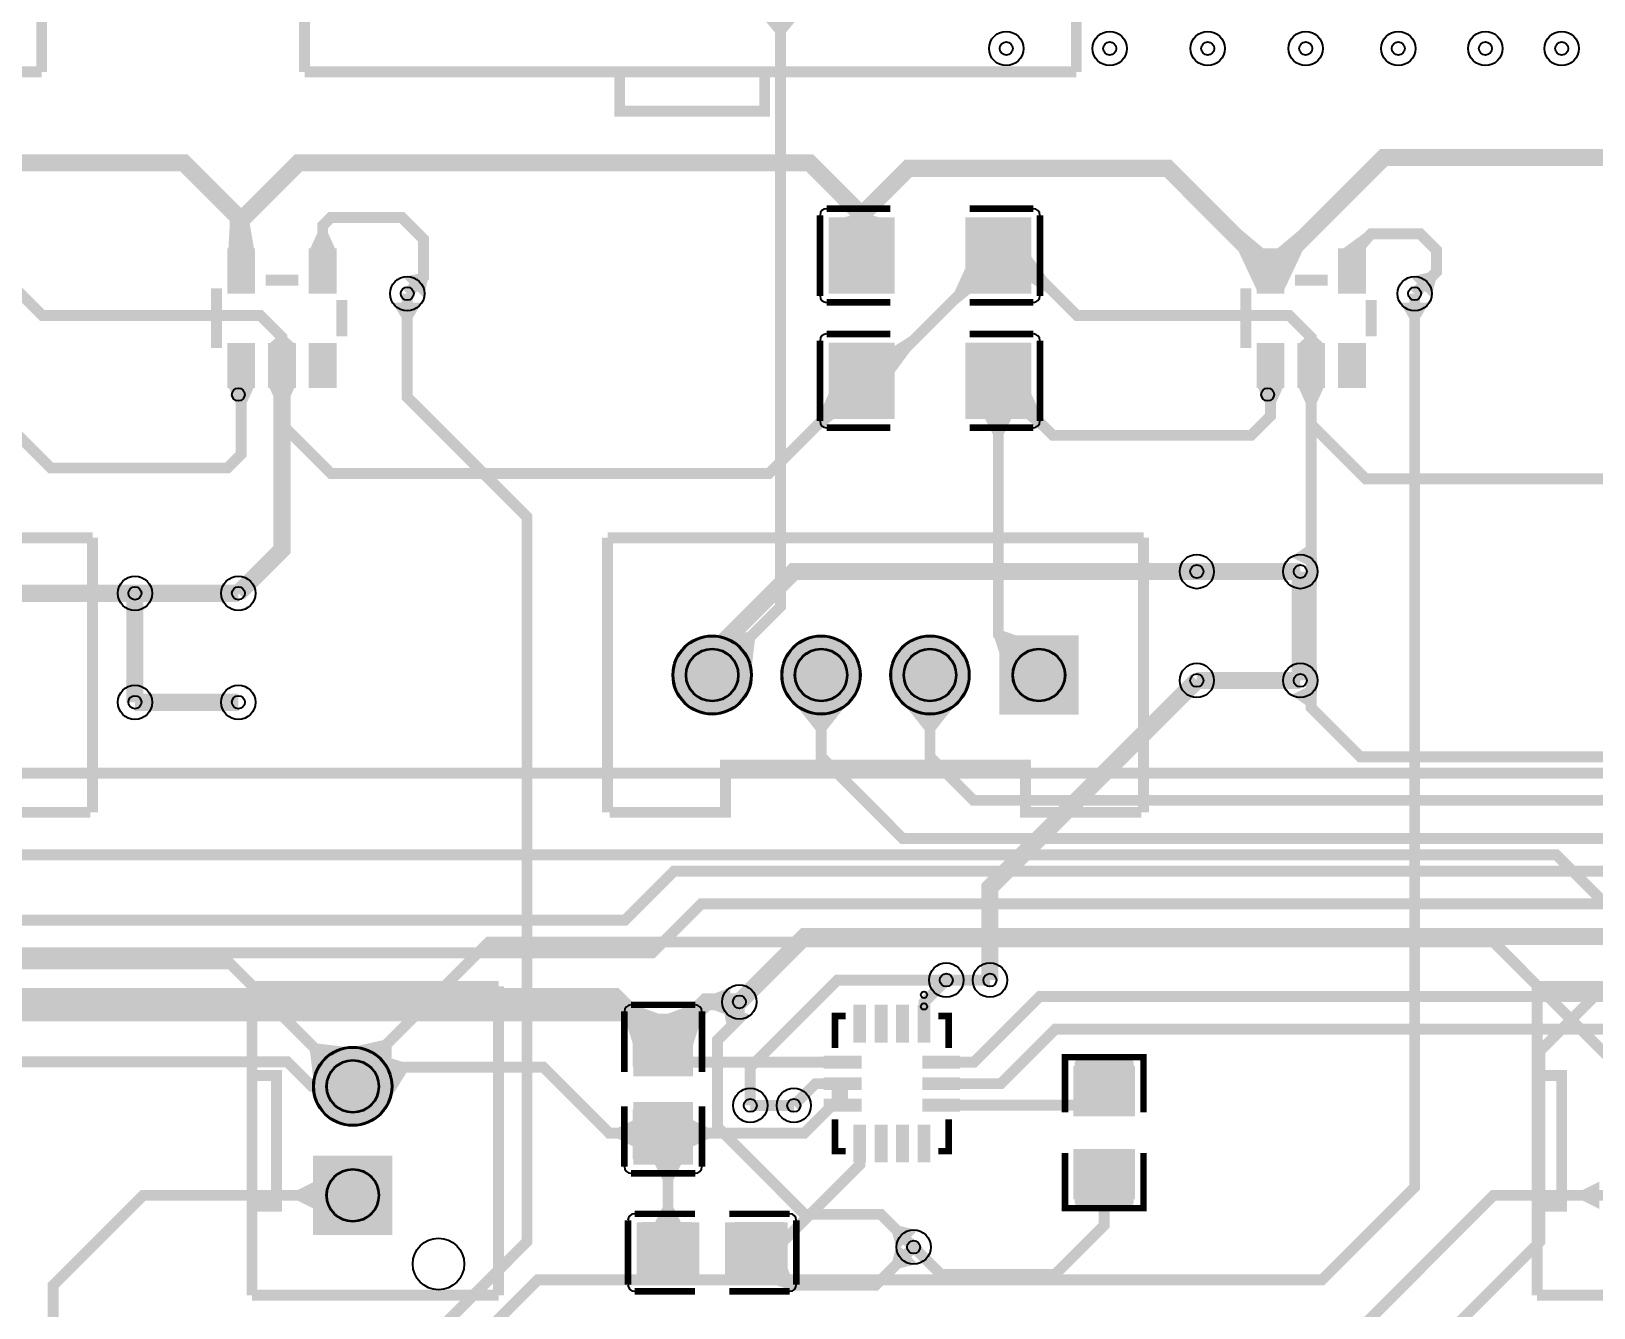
# Model space of a CAD drawing. Header units: millimetres. Extents: x -75 to 77, y -152 to 16.
# Drawn here: x -18.17 to 18.27, y -63.14 to -33.38 of the extents above; entities that cross this region are included whole.
import ezdxf

# ---------------------------------------------------------------- set-up
doc = ezdxf.new("R2010")
doc.units = ezdxf.units.MM
for name, color, linetype, true_color in [('BottomLayer', 7, 'Continuous', 0x0000ff), ('BottomSolderMaskLayer', 7, 'Continuous', 0xaa00ff), ('Document', 7, 'Continuous', 0xffffff), ('Hole', 7, 'Continuous', 0x222222), ('Inner1', 7, 'Continuous', 0x999966), ('Inner2', 7, 'Continuous', 0x008000), ('Multi-Layer', 7, 'Continuous', 0xc0c0c0), ('TopLayer', 7, 'Continuous', 0xff0000), ('TopPasteMaskLayer', 7, 'Continuous', 0x808080), ('TopSilkLayer', 7, 'Continuous', 0xffcc00), ('TopSolderMaskLayer', 7, 'Continuous', 0x800080)]:
    doc.layers.add(name, color=color, linetype=linetype, true_color=true_color)

msp = doc.modelspace()

# ---------------------------------------------------------------- hatches: boundary and pattern name
at = {"layer": 'BottomSolderMaskLayer'}
for points in [[(-3.211, -48.387, 1), (-1.361, -48.387, 1)], [(-0.671, -48.387, 1), (1.179, -48.387, 1)], [(1.869, -48.387, 1), (3.719, -48.387, 1)], [(4.409, -47.462), (6.259, -47.462), (6.259, -49.312), (4.409, -49.312)], [(-11.593, -57.976, 1), (-9.743, -57.976, 1)], [(-11.593, -61.441), (-11.593, -59.59), (-9.743, -59.59), (-9.743, -61.441)]]:
    msp.add_hatch(color=256, dxfattribs=at).paths.add_polyline_path(points)
at = {"layer": 'Inner1'}
for points in [[(-9.058, -39.708), (-9.738, -39.708), (-9.525, -40.068), (-9.271, -40.068)], [(14.437, -39.708), (13.757, -39.708), (13.97, -40.068), (14.224, -40.068)]]:
    msp.add_hatch(color=256, dxfattribs=at).paths.add_polyline_path(points)
at = {"layer": 'Inner2'}
for points in [[(0.369, -32.285), (-1.756, -32.285), (-0.82, -33.41), (-0.566, -33.41)], [(-1.41, -48.593), (-2.492, -47.511), (-1.468, -47.389), (-1.288, -47.569)], [(-1.387, -56.307), (-2.037, -56.11), (-1.954, -56.512), (-1.678, -56.595)], [(-10.462, -57.099), (-11.544, -58.181), (-11.666, -57.157), (-11.486, -56.978)], [(-9.775, -58.088), (-10.964, -57.126), (-9.96, -56.897), (-9.761, -57.058)], [(2.024, -61.814), (2.504, -61.333), (2.099, -61.229), (1.92, -61.408)]]:
    msp.add_hatch(color=256, dxfattribs=at).paths.add_polyline_path(points)
at = {"layer": 'Multi-Layer'}
for points in [[(-3.186, -48.387, 1), (-1.386, -48.387, 1)], [(-0.646, -48.387, 1), (1.154, -48.387, 1)], [(1.894, -48.387, 1), (3.694, -48.387, 1)], [(4.434, -47.487), (6.234, -47.487), (6.234, -49.287), (4.434, -49.287)], [(-11.568, -57.976, 1), (-9.768, -57.976, 1)], [(-11.568, -61.416), (-11.568, -59.616), (-9.768, -59.616), (-9.768, -61.416)]]:
    msp.add_hatch(color=256, dxfattribs=at).paths.add_polyline_path(points)
at = {"layer": 'TopLayer'}
for points in [[(-13.569, -38.469), (-12.969, -38.469), (-13.135, -37.869), (-13.535, -37.869)], [(-13.569, -38.469), (-12.969, -38.469), (-13.069, -37.869), (-13.469, -37.869)], [(1.944, -39.472), (1.944, -37.744), (0.459, -37.744), (0.459, -39.472)], [(1.701, -37.744), (0.701, -37.744), (1.001, -37.661), (1.401, -37.661)], [(3.644, -39.472), (3.644, -37.744), (5.129, -37.744), (5.129, -39.472)], [(-11.669, -38.469), (-11.069, -38.469), (-11.242, -38.088), (-11.496, -38.088)], [(10.434, -39.454), (10.603, -38.469), (10.07, -38.022), (9.988, -38.505)], [(10.865, -38.469), (11.034, -39.454), (11.48, -38.505), (11.397, -38.023)], [(12.395, -38.469), (12.934, -38.469), (13.171, -38.19), (12.901, -38.1)], [(-13.569, -38.469), (-12.969, -38.469), (-12.969, -39.469), (-13.569, -39.469)], [(-11.669, -38.469), (-11.069, -38.469), (-11.069, -39.469), (-11.669, -39.469)], [(5.129, -38.594), (5.129, -39.229), (5.51, -39.472), (5.51, -39.112)], [(10.434, -38.469), (11.034, -38.469), (11.034, -39.469), (10.434, -39.469)], [(12.334, -38.469), (12.934, -38.469), (12.934, -39.469), (12.334, -39.469)], [(3.764, -39.472), (3.644, -38.849), (3.371, -39.444), (3.429, -39.745)], [(-9.489, -39.108), (-9.009, -39.588), (-8.927, -39.206), (-9.107, -39.026)], [(14.006, -39.108), (14.486, -39.588), (14.59, -39.183), (14.411, -39.004)], [(-13.569, -40.669), (-12.969, -40.669), (-12.969, -41.669), (-13.569, -41.669)], [(-12.619, -40.669), (-12.019, -40.669), (-12.192, -40.513), (-12.446, -40.513)], [(-12.619, -40.669), (-12.019, -40.669), (-12.019, -41.669), (-12.619, -41.669)], [(-11.669, -40.669), (-11.069, -40.669), (-11.069, -41.669), (-11.669, -41.669)], [(1.944, -42.393), (1.944, -40.665), (0.459, -40.665), (0.459, -42.393)], [(1.944, -41.368), (1.944, -40.733), (2.325, -40.49), (2.325, -40.849)], [(3.644, -42.393), (3.644, -40.665), (5.129, -40.665), (5.129, -42.393)], [(10.434, -40.669), (11.034, -40.669), (11.034, -41.669), (10.434, -41.669)], [(11.384, -40.669), (11.984, -40.669), (11.811, -40.513), (11.557, -40.513)], [(11.384, -40.669), (11.984, -40.669), (11.984, -41.669), (11.384, -41.669)], [(12.334, -40.669), (12.934, -40.669), (12.934, -41.669), (12.334, -41.669)], [(-12.969, -41.669), (-13.569, -41.669), (-13.396, -42.05), (-13.142, -42.05)], [(-12.019, -41.669), (-12.619, -41.669), (-12.446, -42.05), (-12.192, -42.05)], [(0.579, -42.393), (0.459, -41.77), (0.186, -42.365), (0.244, -42.666)], [(5.129, -41.77), (5.009, -42.393), (5.344, -42.666), (5.402, -42.365)], [(11.034, -41.669), (10.434, -41.669), (10.607, -42.05), (10.861, -42.05)], [(11.984, -41.669), (11.384, -41.669), (11.557, -42.05), (11.811, -42.05)], [(11.984, -41.669), (11.384, -41.669), (11.557, -42.05), (11.811, -42.05)], [(4.704, -42.393), (4.069, -42.393), (4.26, -42.774), (4.514, -42.774)], [(11.219, -45.634), (11.828, -45.937), (11.811, -45.526), (11.557, -45.4)], [(11.219, -46.314), (11.828, -46.011), (11.811, -46.422), (11.557, -46.548)], [(4.434, -47.936), (4.883, -47.487), (4.479, -47.352), (4.299, -47.532)], [(11.219, -48.174), (11.828, -48.477), (11.811, -48.066), (11.557, -47.94)], [(11.219, -48.854), (11.828, -48.551), (11.811, -48.962), (11.557, -49.088)], [(1.019, -48.861), (-0.511, -48.861), (0.127, -49.671), (0.381, -49.671)], [(3.559, -48.861), (2.029, -48.861), (2.667, -49.671), (2.921, -49.671)], [(-1.862, -56.347), (-1.862, -55.667), (-2.222, -55.807), (-2.222, -56.207)], [(-4.104, -57.082), (-3.475, -56.304), (-4.07, -56.085), (-4.323, -56.398)], [(-3.383, -56.304), (-2.754, -57.082), (-2.535, -56.398), (-2.788, -56.085)], [(-4.104, -57.082), (-3.476, -56.304), (-4.035, -56.12), (-4.303, -56.418)], [(-2.754, -57.714), (-4.104, -57.714), (-4.104, -56.304), (-2.754, -56.304)], [(1.295, -56.142), (1.295, -56.887), (1.015, -56.887), (1.015, -56.142)], [(1.795, -56.142), (1.795, -56.887), (1.515, -56.887), (1.515, -56.142)], [(2.295, -56.142), (2.295, -56.887), (2.015, -56.887), (2.015, -56.142)], [(2.795, -56.142), (2.795, -56.887), (2.515, -56.887), (2.515, -56.142)], [(-9.958, -58.529), (-10.488, -57.094), (-9.51, -57.404), (-9.416, -57.658)], [(-11.142, -58.741), (-11.142, -57.211), (-11.621, -57.849), (-11.621, -58.103)], [(1.13, -57.272), (1.13, -57.552), (0.385, -57.552), (0.385, -57.272)], [(3.425, -57.272), (3.425, -57.552), (2.68, -57.552), (2.68, -57.272)], [(6.17, -58.655), (7.547, -58.655), (7.547, -57.523), (6.17, -57.523)], [(1.13, -57.772), (1.13, -58.052), (0.385, -58.052), (0.385, -57.772)], [(3.425, -57.772), (3.425, -58.052), (2.68, -58.052), (2.68, -57.772)], [(1.13, -58.272), (1.13, -58.552), (0.385, -58.552), (0.385, -58.272)], [(3.425, -58.272), (3.425, -58.552), (2.68, -58.552), (2.68, -58.272)], [(-2.754, -58.364), (-4.104, -58.364), (-4.104, -59.774), (-2.754, -59.774)], [(-4.104, -58.752), (-4.104, -59.387), (-4.485, -59.196), (-4.485, -58.942)], [(-2.754, -59.387), (-2.754, -58.752), (-2.373, -58.942), (-2.373, -59.196)], [(1.295, -58.937), (1.295, -59.682), (1.015, -59.682), (1.015, -58.937)], [(1.795, -58.937), (1.795, -59.682), (1.515, -59.682), (1.515, -58.937)], [(2.295, -58.937), (2.295, -59.682), (2.015, -59.682), (2.015, -58.937)], [(2.795, -58.937), (2.795, -59.682), (2.515, -59.682), (2.515, -58.937)], [(6.17, -59.455), (7.547, -59.455), (7.547, -60.588), (6.17, -60.588)], [(-3.634, -59.774), (-2.999, -59.774), (-3.189, -60.155), (-3.443, -60.155)], [(-11.568, -60.833), (-11.568, -60.198), (-11.949, -60.389), (-11.949, -60.643)], [(18.404, -60.833), (18.404, -60.198), (18.023, -60.389), (18.023, -60.643)], [(-2.999, -61.174), (-3.634, -61.174), (-3.443, -60.793), (-3.189, -60.793)], [(-2.611, -62.524), (-2.611, -61.174), (-4.021, -61.174), (-4.021, -62.524)], [(-1.961, -62.524), (-1.961, -61.174), (-0.551, -61.174), (-0.551, -62.524)], [(2.024, -61.631), (2.504, -62.112), (2.099, -62.215), (1.92, -62.036)], [(-0.551, -62.152), (-1.065, -62.524), (-0.615, -62.668), (-0.407, -62.518)]]:
    msp.add_hatch(color=256, dxfattribs=at).paths.add_polyline_path(points)
at = {"layer": 'TopPasteMaskLayer'}
for points in [[(1.944, -39.372), (1.944, -39.002), (1.844, -38.902), (1.539, -38.902), (1.439, -38.802), (1.439, -38.414), (1.539, -38.314), (1.844, -38.314), (1.944, -38.214), (1.944, -37.844), (1.844, -37.744), (0.559, -37.744), (0.459, -37.844), (0.459, -39.372), (0.559, -39.472), (1.844, -39.472)], [(3.644, -39.372), (3.644, -39.002), (3.744, -38.902), (4.049, -38.902), (4.149, -38.802), (4.149, -38.414), (4.049, -38.314), (3.744, -38.314), (3.644, -38.214), (3.644, -37.844), (3.744, -37.744), (5.029, -37.744), (5.129, -37.844), (5.129, -39.372), (5.029, -39.472), (3.744, -39.472)], [(-13.569, -38.469), (-12.969, -38.469), (-12.969, -39.469), (-13.569, -39.469)], [(-11.669, -38.469), (-11.069, -38.469), (-11.069, -39.469), (-11.669, -39.469)], [(10.434, -38.469), (11.034, -38.469), (11.034, -39.469), (10.434, -39.469)], [(12.334, -38.469), (12.934, -38.469), (12.934, -39.469), (12.334, -39.469)], [(-13.569, -40.669), (-12.969, -40.669), (-12.969, -41.669), (-13.569, -41.669)], [(-12.619, -40.669), (-12.019, -40.669), (-12.019, -41.669), (-12.619, -41.669)], [(-11.669, -40.669), (-11.069, -40.669), (-11.069, -41.669), (-11.669, -41.669)], [(1.944, -42.293), (1.944, -41.923), (1.844, -41.823), (1.539, -41.823), (1.439, -41.723), (1.439, -41.335), (1.539, -41.235), (1.844, -41.235), (1.944, -41.135), (1.944, -40.765), (1.844, -40.665), (0.559, -40.665), (0.459, -40.765), (0.459, -42.293), (0.559, -42.393), (1.844, -42.393)], [(3.644, -42.293), (3.644, -41.923), (3.744, -41.823), (4.049, -41.823), (4.149, -41.723), (4.149, -41.335), (4.049, -41.235), (3.744, -41.235), (3.644, -41.135), (3.644, -40.765), (3.744, -40.665), (5.029, -40.665), (5.129, -40.765), (5.129, -42.293), (5.029, -42.393), (3.744, -42.393)], [(10.434, -40.669), (11.034, -40.669), (11.034, -41.669), (10.434, -41.669)], [(11.384, -40.669), (11.984, -40.669), (11.984, -41.669), (11.384, -41.669)], [(12.334, -40.669), (12.934, -40.669), (12.934, -41.669), (12.334, -41.669)], [(-2.809, -57.564), (-3.229, -57.564), (-3.229, -57.119), (-3.679, -57.119), (-3.679, -57.559), (-4.089, -57.564), (-4.139, -57.514), (-4.139, -56.364), (-4.089, -56.314), (-2.809, -56.314), (-2.759, -56.364), (-2.759, -57.514)], [(1.295, -56.142), (1.295, -56.887), (1.015, -56.887), (1.015, -56.142)], [(1.795, -56.142), (1.795, -56.887), (1.515, -56.887), (1.515, -56.142)], [(2.295, -56.142), (2.295, -56.887), (2.015, -56.887), (2.015, -56.142)], [(2.795, -56.142), (2.795, -56.887), (2.515, -56.887), (2.515, -56.142)], [(1.13, -57.272), (1.13, -57.552), (0.385, -57.552), (0.385, -57.272)], [(3.425, -57.272), (3.425, -57.552), (2.68, -57.552), (2.68, -57.272)], [(6.218, -57.355), (7.498, -57.355), (7.548, -57.405), (7.548, -58.555), (7.498, -58.605), (7.088, -58.61), (7.088, -58.16), (6.638, -58.16), (6.638, -58.6), (6.218, -58.605), (6.168, -58.555), (6.168, -57.405)], [(1.13, -57.772), (1.13, -58.052), (0.385, -58.052), (0.385, -57.772)], [(3.425, -57.772), (3.425, -58.052), (2.68, -58.052), (2.68, -57.772)], [(1.13, -58.272), (1.13, -58.552), (0.385, -58.552), (0.385, -58.272)], [(3.425, -58.272), (3.425, -58.552), (2.68, -58.552), (2.68, -58.272)], [(-2.809, -59.714), (-4.089, -59.714), (-4.139, -59.664), (-4.139, -58.514), (-4.089, -58.464), (-3.679, -58.459), (-3.679, -58.909), (-3.229, -58.909), (-3.229, -58.469), (-2.809, -58.464), (-2.759, -58.514), (-2.759, -59.664)], [(1.295, -58.937), (1.295, -59.682), (1.015, -59.682), (1.015, -58.937)], [(1.795, -58.937), (1.795, -59.682), (1.515, -59.682), (1.515, -58.937)], [(2.295, -58.937), (2.295, -59.682), (2.015, -59.682), (2.015, -58.937)], [(2.795, -58.937), (2.795, -59.682), (2.515, -59.682), (2.515, -58.937)], [(6.218, -59.505), (6.638, -59.505), (6.638, -59.95), (7.088, -59.95), (7.088, -59.51), (7.498, -59.505), (7.548, -59.555), (7.548, -60.705), (7.498, -60.755), (6.218, -60.755), (6.168, -60.705), (6.168, -59.555)], [(-3.961, -62.469), (-3.961, -61.189), (-3.911, -61.139), (-2.761, -61.139), (-2.711, -61.189), (-2.706, -61.599), (-3.156, -61.599), (-3.156, -62.049), (-2.716, -62.049), (-2.711, -62.469), (-2.761, -62.519), (-3.911, -62.519)], [(-1.811, -62.469), (-1.811, -62.049), (-1.366, -62.049), (-1.366, -61.599), (-1.806, -61.599), (-1.811, -61.189), (-1.761, -61.139), (-0.611, -61.139), (-0.561, -61.189), (-0.561, -62.469), (-0.611, -62.519), (-1.761, -62.519)]]:
    msp.add_hatch(color=256, dxfattribs=at).paths.add_polyline_path(points)
at = {"layer": 'TopSolderMaskLayer'}
for points in [[(1.969, -39.497), (1.969, -37.719), (0.434, -37.719), (0.434, -39.497)], [(3.619, -39.497), (3.619, -37.719), (5.154, -37.719), (5.154, -39.497)], [(-13.594, -38.444), (-12.944, -38.444), (-12.944, -39.494), (-13.594, -39.494)], [(-11.694, -38.444), (-11.044, -38.444), (-11.044, -39.494), (-11.694, -39.494)], [(10.409, -38.444), (11.059, -38.444), (11.059, -39.494), (10.409, -39.494)], [(12.309, -38.444), (12.959, -38.444), (12.959, -39.494), (12.309, -39.494)], [(-13.594, -40.644), (-12.944, -40.644), (-12.944, -41.694), (-13.594, -41.694)], [(-12.644, -40.644), (-11.994, -40.644), (-11.994, -41.694), (-12.644, -41.694)], [(-11.694, -40.644), (-11.044, -40.644), (-11.044, -41.694), (-11.694, -41.694)], [(1.969, -42.418), (1.969, -40.64), (0.434, -40.64), (0.434, -42.418)], [(3.619, -42.418), (3.619, -40.64), (5.154, -40.64), (5.154, -42.418)], [(10.409, -40.644), (11.059, -40.644), (11.059, -41.694), (10.409, -41.694)], [(11.359, -40.644), (12.009, -40.644), (12.009, -41.694), (11.359, -41.694)], [(12.309, -40.644), (12.959, -40.644), (12.959, -41.694), (12.309, -41.694)], [(-3.211, -48.387, 1), (-1.361, -48.387, 1)], [(-0.671, -48.387, 1), (1.179, -48.387, 1)], [(1.869, -48.387, 1), (3.719, -48.387, 1)], [(4.409, -47.462), (6.259, -47.462), (6.259, -49.312), (4.409, -49.312)], [(1.304, -56.075), (1.304, -56.955), (1.005, -56.955), (1.005, -56.075)], [(1.805, -56.075), (1.805, -56.955), (1.506, -56.955), (1.505, -56.075)], [(2.304, -56.075), (2.305, -56.955), (2.005, -56.955), (2.005, -56.075)], [(2.805, -56.075), (2.805, -56.955), (2.506, -56.955), (2.506, -56.075)], [(-2.73, -57.741), (-4.128, -57.741), (-4.128, -56.278), (-2.73, -56.278)], [(-11.593, -57.976, 1), (-9.743, -57.976, 1)], [(1.197, -57.263), (1.197, -57.562), (0.317, -57.562), (0.317, -57.263)], [(3.493, -57.263), (3.493, -57.562), (2.613, -57.562), (2.613, -57.263)], [(6.139, -58.676), (7.577, -58.676), (7.577, -57.502), (6.139, -57.502)], [(1.197, -57.763), (1.197, -58.062), (0.317, -58.062), (0.317, -57.763)], [(3.493, -57.763), (3.493, -58.062), (2.613, -58.062), (2.613, -57.763)], [(1.197, -58.263), (1.197, -58.562), (0.317, -58.562), (0.317, -58.263)], [(3.493, -58.263), (3.493, -58.562), (2.613, -58.562), (2.613, -58.263)], [(-2.73, -58.338), (-4.128, -58.338), (-4.128, -59.801), (-2.73, -59.801)], [(1.304, -58.869), (1.304, -59.75), (1.005, -59.75), (1.005, -58.87)], [(1.805, -58.87), (1.805, -59.75), (1.506, -59.75), (1.505, -58.87)], [(2.304, -58.87), (2.305, -59.75), (2.005, -59.75), (2.005, -58.87)], [(2.805, -58.87), (2.805, -59.75), (2.506, -59.75), (2.506, -58.87)], [(-11.593, -61.441), (-11.593, -59.59), (-9.743, -59.59), (-9.743, -61.441)], [(6.139, -59.434), (7.577, -59.434), (7.577, -60.609), (6.139, -60.609)], [(-2.586, -62.55), (-2.586, -61.149), (-4.046, -61.149), (-4.046, -62.55)], [(-1.986, -62.55), (-1.986, -61.149), (-0.526, -61.149), (-0.526, -62.55)]]:
    msp.add_hatch(color=256, dxfattribs=at).paths.add_polyline_path(points)

# ---------------------------------------------------------------- linework, layer by layer
at = {"layer": 'BottomLayer', "const_width": 0.4}
for points in [[(9.017, -45.974), (-0.381, -45.974), (-2.286, -47.879), (-2.286, -48.387)], [(11.43, -45.974), (9.017, -45.974)], [(11.43, -48.514), (11.43, -45.974)], [(-26.797, -48.387), (-24.892, -46.482), (-15.748, -46.482)], [(-15.748, -46.482), (-13.335, -46.482)], [(-15.748, -49.022), (-15.748, -46.482)], [(4.191, -55.499), (4.191, -53.34), (9.017, -48.514)], [(9.017, -48.514), (11.43, -48.514)], [(-13.335, -49.022), (-15.748, -49.022)]]:
    msp.add_lwpolyline(points, dxfattribs=at)
at = {"layer": 'BottomSolderMaskLayer'}
for centre, radius in [((-2.286, -48.387), 0.925), ((0.254, -48.387), 0.925), ((2.794, -48.387), 0.925), ((-2.286, -48.387), 0.617), ((0.254, -48.387), 0.617), ((2.794, -48.387), 0.617), ((5.334, -48.387), 0.617), ((-10.668, -57.976), 0.925), ((-10.668, -57.976), 0.617), ((-10.668, -60.516), 0.617)]:
    msp.add_circle(centre, radius, dxfattribs=at)
at = {"layer": 'Document'}
for centre, radius in [((-13.335, -41.847), 0.15), ((10.668, -41.847), 0.15), ((2.655, -56.112), 0.0749)]:
    msp.add_circle(centre, radius, dxfattribs=at)
at = {"layer": 'Hole'}
for centre in [(4.572, -33.782), (6.985, -33.782), (9.271, -33.782), (11.557, -33.782), (13.716, -33.782), (15.748, -33.782), (17.526, -33.782), (-9.398, -39.497), (14.097, -39.497), (9.017, -45.974), (11.43, -45.974), (-15.748, -46.482), (-13.335, -46.482), (9.017, -48.514), (11.43, -48.514), (-15.748, -49.022), (-13.335, -49.022), (3.175, -55.499), (4.191, -55.499), (-1.651, -56.007), (-1.397, -58.42), (-0.381, -58.42), (2.413, -61.722)]:
    msp.add_circle(centre, 0.152, dxfattribs=at)
at = {"layer": 'Inner1', "const_width": 0.254}
for points in [[(-10.668, -70.612), (-10.668, -65.659), (-6.604, -61.595), (-6.604, -44.704), (-9.398, -41.91), (-9.398, -39.497)], [(-9.779, -69.469), (-9.779, -65.913), (-6.35, -62.484), (11.938, -62.484), (14.097, -60.325), (14.097, -39.497)], [(-1.397, -58.42), (-1.397, -57.531), (0.635, -55.499), (3.175, -55.499)], [(-8.89, -68.453), (-9.144, -68.199), (-9.144, -66.421), (-6.35, -63.627), (14.986, -63.627), (17.018, -61.595), (17.018, -57.15), (18.288, -55.88), (23.114, -55.88)]]:
    msp.add_lwpolyline(points, dxfattribs=at)
at = {"layer": 'Inner2', "const_width": 0.254}
for points in [[(-2.286, -48.387), (-0.693, -46.794), (-0.693, -31.627)], [(36.576, -58.674), (27.686, -58.674), (19.685, -50.673), (-26.924, -50.673), (-28.575, -52.324)], [(38.481, -58.674), (38.481, -58.928), (37.719, -59.69), (24.511, -59.69), (17.399, -52.578), (-25.654, -52.578), (-26.416, -53.34)], [(19.304, -57.976), (15.939, -54.61), (-7.493, -54.61), (-10.668, -57.785), (-10.668, -57.976)], [(-10.668, -57.976), (-13.526, -55.118), (-32.004, -55.118), (-34.862, -57.976), (-35.179, -57.976)], [(2.413, -61.722), (1.651, -60.96), (-0.127, -60.96), (-2.159, -58.928), (-2.159, -56.896), (-1.651, -56.388), (-1.651, -56.007)]]:
    msp.add_lwpolyline(points, dxfattribs=at)
at = {"layer": 'Multi-Layer'}
for centre, radius in [((4.572, -33.782), 0.4), ((6.985, -33.782), 0.4), ((9.271, -33.782), 0.4), ((11.557, -33.782), 0.4), ((13.716, -33.782), 0.4), ((15.748, -33.782), 0.4), ((17.526, -33.782), 0.4), ((-9.398, -39.497), 0.4), ((14.097, -39.497), 0.4), ((9.017, -45.974), 0.4), ((11.43, -45.974), 0.4), ((-15.748, -46.482), 0.4), ((-13.335, -46.482), 0.4), ((-2.286, -48.387), 0.9), ((0.254, -48.387), 0.9), ((2.794, -48.387), 0.9), ((-2.286, -48.387), 0.6), ((0.254, -48.387), 0.6), ((2.794, -48.387), 0.6), ((5.334, -48.387), 0.6), ((9.017, -48.514), 0.4), ((11.43, -48.514), 0.4), ((-15.748, -49.022), 0.4), ((-13.335, -49.022), 0.4), ((3.175, -55.499), 0.4), ((4.191, -55.499), 0.4), ((-1.651, -56.007), 0.4), ((-10.668, -57.976), 0.9), ((-10.668, -57.976), 0.6), ((-1.397, -58.42), 0.4), ((-0.381, -58.42), 0.4), ((-10.668, -60.516), 0.6), ((-8.668, -62.116), 0.6), ((2.413, -61.722), 0.4)]:
    msp.add_circle(centre, radius, dxfattribs=at)
at = {"layer": 'TopLayer'}
for points, const_width in [([(-13.269, -38.969), (-13.335, -38.902), (-13.335, -37.719), (-14.605, -36.449), (-21.59, -36.449), (-22.802, -37.661), (-22.802, -38.862)], 0.4), ([(-13.269, -38.969), (-13.269, -37.78), (-11.938, -36.449), (-0.01, -36.449), (1.201, -37.661)], 0.4), ([(10.734, -38.969), (8.341, -36.576), (2.286, -36.576), (1.201, -37.661), (1.201, -38.608)], 0.4), ([(10.734, -38.969), (13.38, -36.322), (32.131, -36.322), (33.142, -37.333), (33.142, -38.608)], 0.4), ([(-9.398, -39.497), (-9.017, -39.116), (-9.017, -38.227), (-9.525, -37.719), (-11.176, -37.719), (-11.369, -37.912), (-11.369, -38.969)], 0.254), ([(14.097, -39.497), (14.605, -38.989), (14.605, -38.481), (14.224, -38.1), (13.081, -38.1), (12.634, -38.547), (12.634, -38.969)], 0.254), ([(4.387, -38.608), (1.466, -41.529), (1.201, -41.529)], 0.254), ([(11.684, -41.169), (11.684, -40.513), (11.176, -40.005), (6.223, -40.005), (4.826, -38.608), (4.387, -38.608)], 0.254), ([(-12.319, -41.169), (-12.319, -40.513), (-12.827, -40.005), (-17.907, -40.005), (-19.05, -38.862), (-19.616, -38.862)], 0.254), ([(-19.616, -41.656), (-17.711, -43.561), (-13.589, -43.561), (-13.269, -43.241), (-13.269, -41.169)], 0.254), ([(-13.335, -46.482), (-12.319, -45.466), (-12.319, -41.169)], 0.4), ([(1.201, -41.529), (-0.958, -43.688), (-11.176, -43.688), (-12.319, -42.545), (-12.319, -41.169)], 0.254), ([(4.387, -41.529), (5.657, -42.799), (10.287, -42.799), (10.734, -42.352), (10.734, -41.169)], 0.254), ([(42.037, -64.008), (41.91, -64.135), (41.91, -65.786), (42.418, -66.294), (46.736, -66.294), (48.387, -64.643), (48.387, -55.753), (44.704, -52.07), (27.305, -52.07), (25.527, -50.292), (12.827, -50.292), (11.684, -49.149), (11.684, -41.168)], 0.254), ([(33.142, -41.656), (30.983, -43.815), (12.954, -43.815), (11.684, -42.545), (11.684, -41.169)], 0.254), ([(5.334, -48.387), (4.387, -47.44), (4.387, -41.529)], 0.254), ([(-24.257, -48.387), (-24.257, -51.181), (-20.574, -54.864), (-3.683, -54.864), (-2.54, -53.721), (23.749, -53.721), (24.892, -54.864), (37.846, -54.864), (38.41, -55.428), (38.41, -56.947)], 0.254), ([(-21.717, -48.387), (-21.717, -51.054), (-18.669, -54.102), (-4.318, -54.102), (-3.175, -52.959), (24.384, -52.959), (25.527, -54.102), (37.973, -54.102), (39.06, -55.189), (39.06, -56.947)], 0.254), ([(0.254, -48.387), (0.254, -50.292), (2.159, -52.197), (24.892, -52.197), (26.162, -53.467), (39.497, -53.467), (40.361, -54.331), (40.361, -56.947)], 0.254), ([(2.794, -48.387), (2.794, -50.292), (3.81, -51.308), (25.4, -51.308), (26.924, -52.832), (39.878, -52.832), (41.011, -53.965), (41.011, -56.947)], 0.254), ([(27.178, -60.91), (25.858, -60.91), (25.146, -60.198), (25.146, -56.261), (23.368, -54.483), (-0.127, -54.483), (-1.651, -56.007)], 0.4), ([(3.175, -55.499), (2.655, -56.019), (2.655, -56.515)], 0.254), ([(4.191, -55.499), (3.175, -55.499)], 0.254), ([(-3.429, -57.009), (-4.558, -55.88), (-37.211, -55.88)], 0.4), ([(-20.993, -62.357), (-20.574, -62.357), (-20.32, -62.103), (-20.32, -60.706), (-21.209, -59.817), (-29.464, -59.817), (-30.861, -61.214), (-30.861, -63.5), (-31.496, -64.135), (-36.703, -64.135), (-38.862, -61.976), (-38.862, -57.785), (-37.338, -56.261), (-4.177, -56.261), (-3.429, -57.01)], 0.4), ([(-3.429, -57.009), (-2.427, -56.007), (-1.651, -56.007)], 0.4), ([(10.109, -55.88), (5.352, -55.88), (3.82, -57.412), (3.053, -57.412)], 0.254), ([(10.109, -55.88), (20.574, -55.88), (22.987, -58.293), (22.987, -64.643), (21.082, -66.548), (13.716, -66.548), (12.319, -67.945), (12.319, -73.406), (12.954, -74.041)], 0.254), ([(7.823, -56.642), (5.715, -56.642), (4.445, -57.912), (3.053, -57.912)], 0.254), ([(7.823, -56.642), (20.574, -56.642), (22.479, -58.547), (22.479, -64.135), (20.828, -65.786), (13.589, -65.786), (11.684, -67.691), (11.684, -74.422), (12.192, -74.93)], 0.254), ([(0.757, -57.412), (-3.026, -57.412), (-3.429, -57.009)], 0.254), ([(-35.179, -57.976), (-34.608, -57.404), (-12.192, -57.404), (-11.621, -57.976), (-10.668, -57.976)], 0.254), ([(-10.668, -57.976), (-10.224, -57.531), (-6.223, -57.531), (-4.685, -59.069), (-3.429, -59.069)], 0.254), ([(0.63, -57.912), (0.63, -58.298), (-0.14, -59.068), (-3.429, -59.068)], 0.254), ([(-0.381, -58.42), (0.127, -57.912), (0.757, -57.912)], 0.254), ([(0.757, -57.912), (0.757, -58.412)], 0.254), ([(-0.381, -58.42), (-1.397, -58.42)], 0.254), ([(6.858, -58.089), (6.535, -58.412), (3.053, -58.412)], 0.254), ([(-3.429, -59.069), (-3.316, -59.182), (-3.316, -61.849)], 0.254), ([(-1.255, -61.849), (-0.889, -61.849), (1.156, -59.804), (1.156, -59.309)], 0.254), ([(2.413, -61.722), (3.048, -62.357), (5.715, -62.357), (6.858, -61.214), (6.858, -60.02)], 0.254), ([(-17.653, -69.876), (-17.653, -62.611), (-15.558, -60.516), (-10.668, -60.516)], 0.254), ([(19.304, -60.516), (15.939, -60.516), (12.827, -63.627), (-14.224, -63.627), (-16.383, -65.786), (-16.383, -69.876)], 0.254), ([(-1.255, -61.849), (-0.493, -62.611), (1.524, -62.611), (2.413, -61.722)], 0.254)]:
    msp.add_lwpolyline(points, dxfattribs=dict(at, const_width=const_width))
at = {"layer": 'TopSilkLayer'}
for points, const_width in [([(-17.923, -24.727), (-17.923, -34.327)], 0.254), ([(-11.793, -24.727), (-11.793, -34.327)], 0.254), ([(6.207, -24.727), (6.207, -34.327)], 0.254), ([(-35.923, -34.327), (-17.923, -34.327)], 0.254), ([(-11.793, -34.327), (6.207, -34.327)], 0.254), ([(-4.444, -34.353), (-4.444, -35.242), (-1.061, -35.242), (-1.061, -34.353)], 0.254), ([(0.383, -37.515), (1.868, -37.515)], 0.152), ([(5.205, -37.515), (3.72, -37.515)], 0.152), ([(0.23, -39.548), (0.23, -37.668)], 0.152), ([(5.358, -39.548), (5.358, -37.668)], 0.152), ([(-13.843, -39.37), (-13.843, -40.767)], 0.254), ([(-12.7, -39.18), (-11.938, -39.18)], 0.254), ([(10.16, -39.37), (10.16, -40.767)], 0.254), ([(11.303, -39.18), (12.065, -39.18)], 0.254), ([(-10.922, -39.646), (-10.922, -40.491)], 0.254), ([(1.868, -39.701), (0.383, -39.701)], 0.152), ([(3.72, -39.701), (5.205, -39.701)], 0.152), ([(13.081, -39.646), (13.081, -40.491)], 0.254), ([(0.383, -40.436), (1.868, -40.436)], 0.152), ([(5.205, -40.436), (3.72, -40.436)], 0.152), ([(0.23, -42.469), (0.23, -40.589)], 0.152), ([(5.358, -42.469), (5.358, -40.589)], 0.152), ([(1.868, -42.622), (0.383, -42.622)], 0.152), ([(3.72, -42.622), (5.205, -42.622)], 0.152), ([(-29.237, -45.187), (-16.737, -45.187)], 0.254), ([(-16.737, -45.187), (-16.737, -51.587)], 0.254), ([(-4.726, -45.187), (7.774, -45.187)], 0.254), ([(-4.726, -51.587), (-4.726, -45.187)], 0.254), ([(7.774, -45.187), (7.774, -51.587)], 0.254), ([(-16.787, -51.587), (-19.487, -51.587), (-19.487, -50.487), (-26.487, -50.487), (-26.487, -51.587), (-29.187, -51.587)], 0.254), ([(7.724, -51.587), (5.024, -51.587), (5.024, -50.487), (-1.976, -50.487), (-1.976, -51.587), (-4.676, -51.587)], 0.254), ([(-13.018, -55.646), (-13.018, -62.846)], 0.254), ([(-7.268, -55.646), (-13.018, -55.646)], 0.254), ([(-7.268, -62.846), (-7.268, -55.646)], 0.254), ([(16.954, -55.646), (16.954, -62.846)], 0.254), ([(22.704, -55.646), (16.954, -55.646)], 0.254), ([(-2.678, -56.076), (-4.18, -56.076)], 0.152), ([(-4.333, -56.228), (-4.333, -57.638)], 0.152), ([(-2.525, -57.638), (-2.525, -56.228)], 0.152), ([(0.579, -57.082), (0.579, -56.336), (0.825, -56.336)], 0.152), ([(3.231, -57.082), (3.231, -56.336), (2.985, -56.336)], 0.152), ([(5.941, -58.579), (5.941, -57.294), (7.775, -57.294), (7.775, -58.579)], 0.152), ([(-12.954, -57.722), (-12.446, -57.722), (-12.446, -60.77), (-12.954, -60.77), (-12.7, -60.77)], 0.254), ([(17.018, -57.722), (17.526, -57.722), (17.526, -60.77), (17.018, -60.77), (17.272, -60.77)], 0.254), ([(-4.333, -59.85), (-4.333, -58.44)], 0.152), ([(-2.525, -58.44), (-2.525, -59.85)], 0.152), ([(0.579, -58.743), (0.579, -59.488), (0.825, -59.488)], 0.152), ([(3.231, -58.743), (3.231, -59.488), (2.985, -59.488)], 0.152), ([(5.941, -59.531), (5.941, -60.816), (7.775, -60.816), (7.775, -59.531)], 0.152), ([(-2.678, -60.003), (-4.18, -60.003)], 0.152), ([(-4.25, -62.6), (-4.25, -61.098)], 0.152), ([(-4.097, -60.946), (-2.687, -60.946)], 0.152), ([(-0.475, -60.946), (-1.885, -60.946)], 0.152), ([(-0.322, -62.6), (-0.322, -61.098)], 0.152), ([(-13.018, -62.846), (-7.268, -62.846)], 0.254), ([(-2.687, -62.753), (-4.097, -62.753)], 0.152), ([(-1.885, -62.753), (-0.475, -62.753)], 0.152), ([(16.954, -62.846), (22.704, -62.846)], 0.254)]:
    msp.add_lwpolyline(points, dxfattribs=dict(at, const_width=const_width))
msp.add_circle((2.655, -55.842), 0.0749, dxfattribs=at)
for centre, start, end in [((0.383, -37.668), 90, 180), ((5.205, -37.668), 0, 90), ((0.383, -39.548), 180, 270), ((5.205, -39.548), 270, 360), ((0.383, -40.589), 90, 180), ((5.205, -40.589), 0, 90), ((0.383, -42.469), 180, 270), ((5.205, -42.469), 270, 360), ((-4.18, -56.228), 90, 180), ((-2.678, -56.228), 0, 90), ((-4.18, -59.85), 180, 270), ((-2.678, -59.85), 270, 0), ((-4.097, -61.098), 90, 180), ((-0.475, -61.098), 0, 90), ((-4.097, -62.6), 180, 270), ((-0.475, -62.6), 270, 360)]:
    msp.add_arc(centre, 0.152, start, end, dxfattribs=at)
at = {"layer": 'TopSolderMaskLayer'}
for centre, radius in [((-2.286, -48.387), 0.925), ((0.254, -48.387), 0.925), ((2.794, -48.387), 0.925), ((-2.286, -48.387), 0.617), ((0.254, -48.387), 0.617), ((2.794, -48.387), 0.617), ((5.334, -48.387), 0.617), ((-10.668, -57.976), 0.925), ((-10.668, -57.976), 0.617), ((-10.668, -60.516), 0.617)]:
    msp.add_circle(centre, radius, dxfattribs=at)

doc.saveas('drawing.dxf')
